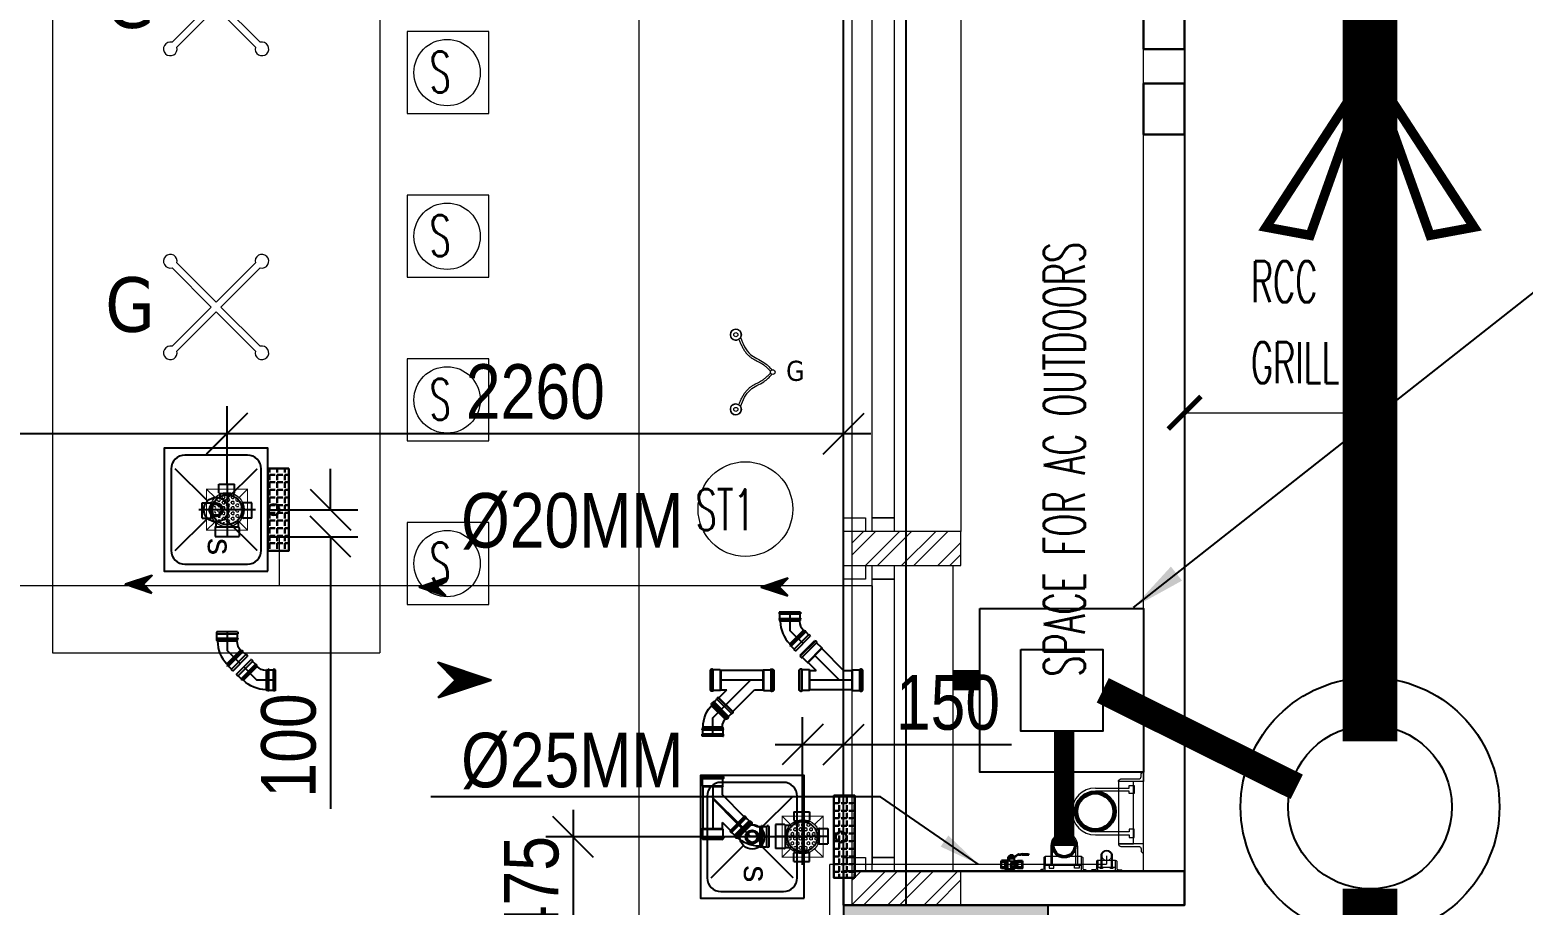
# Model space of a CAD drawing. Header units: inches. Extents: x 5899882 to 5988838, y -468923 to -96891.
# Drawn here: x 5976246 to 5981720, y -133039 to -129831 of the extents above; entities that cross this region are included whole.
import ezdxf

# ---------------------------------------------------------------- set-up
doc = ezdxf.new("R2010")
doc.units = ezdxf.units.IN
doc.header["$MEASUREMENT"] = 0
doc.linetypes.add('1', pattern=[0])
doc.linetypes.add('CONTINOUS', pattern=[0])
doc.layers.get('Defpoints').update_dxf_attribs({"color": 8})
for name, color, linetype in [('0 - SLC- 900mmx 450mm Drainage chamber FOR ETP', 200, 'Continuous'), ('0 slc Rwp sloape', 7, 'Continuous'), ('0 slc Sewage flow', 3, 'Continuous'), ('0- SLC ARCH LAYOUT', 7, 'Continuous'), ('0- SLC DIMENSION', 7, 'Continuous'), ('0-SLC RCC GR. FLOOR', 7, 'Continuous'), ('0-SLC- Waste water down take', 6, 'Continuous'), ('0-SLC-100 MM Soil Ex.hor.line', 190, 'Continuous'), ('0-SLC-100mm Soil Pipe', 190, 'Continuous'), ('0-SLC-40 MM Waste water pipe', 3, 'Continuous'), ('0-SLC-75MM EX. WASTE PIPE', 6, 'Continuous'), ('0-SLC-75MM WASTE PIPE', 6, 'Continuous'), ('0-SLC-DOMESTIC LINE', 5, 'DOMESTIC_LINE'), ('0-SLC-DRAINAGE CHAMBER', 1, 'Continuous'), ('0-SLC-DRAINAGE LINE FOR ETP', 1, 'CONTINOUS'), ('0-SLC-Gully trap chamber', 4, 'Continuous'), ('0-SLC-Multi nahani trap', 6, 'Continuous'), ('0-SLC-Toilet fixture', 5, 'Continuous'), ('A-WALL-PATT', 252, 'Continuous'), ('Beam1', 30, 'Continuous'), ('colaum1', 42, 'Continuous'), ('P-TEXT', 7, 'Continuous'), ('rwp', 5, 'Continuous')]:
    doc.layers.add(name, color=color, linetype=linetype)
for name, color, linetype, lineweight in [('0-SLC-100 mm Multi nahani trap jali', 253, 'Continuous', 13), ('0-SLC-CLAMPS', 7, 'Continuous', 9), ('0-SLC-P-Angle', 6, 'Continuous', 0), ('ARCL-HATCH-B', 8, 'Continuous', 5), ('ARLC-COL', 8, 'Continuous', 30), ('ARLC-DIM0', 8, 'Continuous', 5), ('ARLC-DOOR-W', 8, 'Continuous', 5), ('ARLC-ELE0', 8, 'Continuous', 9), ('ARLC-FUR (NOMN)', 8, 'Continuous', 9), ('ARLC-FURN', 8, 'Continuous', 9), ('ARLC-GAS BURNER', 8, 'Continuous', 5), ('ARLC-GRILL', 8, 'Continuous', 9), ('ARLC-SINK', 8, 'Continuous', 9), ('ARLC-TEXT0', 8, 'Continuous', 20), ('ARLC-WALL', 8, 'Continuous', 15), ('P-Ball valve', 7, 'Continuous', 0), ('SL- Drainage Line', 30, 'Continuous', 30)]:
    doc.layers.add(name, color=color, linetype=linetype, lineweight=lineweight)
doc.styles.add('ARIAL', font='tahoma.ttf')
doc.styles.add('RS', font='simplex8.shx', dxfattribs={"width": 0.6, "height": 150})
doc.styles.get("Standard").update_dxf_attribs({"font": 'arial.ttf'})
doc.styles.add('swis cn bt', font='swissc.ttf')
doc.linetypes.add('DOMESTIC_LINE', pattern='A,0.5,-0.2,["DWS",ARIAL,S=0.1,R=0,X=-0.1,Y=-0.05],-0.25', length=0.95)
doc.dimstyles.new('DIM 100', dxfattribs={"dimscale": 100, "dimtxt": 1.5, "dimasz": 1.2, "dimexe": 1.5, "dimexo": 1.5, "dimgap": 0.4, "dimtad": 0, "dimdec": 0, "dimzin": 9, "dimdsep": 46, "dimtxsty": 'ARIAL', "dimblk": 'ARCHTICK', "dimblk1": 'ARCHTICK', "dimblk2": 'ARCHTICK', "dimcen": 2.5, "dimdle": 0.5, "dimclrd": 1, "dimclre": 251, "dimclrt": 4, "dimadec": 1, "dimazin": 0, "dimtfac": 1, "dimtdec": 0, "dimtmove": 2, "dimatfit": 3, "dimldrblk": 'ARCHTICK', "dimfxl": 1, "dimtzin": 0, "dimlwd": 5, "dimlwe": 5, "dimarcsym": 0})
doc.dimstyles.new('SLC', dxfattribs={"dimtxt": 200, "dimasz": 150, "dimexe": 100, "dimexo": 0, "dimgap": 50, "dimtad": 1, "dimdec": 0, "dimrnd": 5, "dimzin": 1, "dimdsep": 46, "dimtxsty": 'swis cn bt', "dimblk": 'OBLIQUE', "dimcen": 60, "dimdle": 100, "dimclrd": 256, "dimclre": 256, "dimclrt": 256, "dimazin": 0, "dimtfac": 1, "dimtdec": 0, "dimtofl": 0, "dimtmove": 0, "dimatfit": 3, "dimfxl": 0.18, "dimtolj": 1, "dimtzin": 0, "dimarcsym": 0})
doc.dimstyles.get("Standard").update_dxf_attribs({"dimtxt": 200, "dimasz": 200, "dimexe": 0.18, "dimexo": 0.0625, "dimgap": 0.09, "dimtad": 0, "dimdec": 0, "dimrnd": 5, "dimzin": 0, "dimdsep": 46, "dimtxsty": 'Standard', "dimblk": 'OBLIQUE', "dimcen": 0.09, "dimadec": 0, "dimazin": 0, "dimtfac": 1, "dimtdec": 0, "dimtofl": 0, "dimtmove": 0, "dimatfit": 3, "dimfxl": 1, "dimtolj": 1, "dimtzin": 0, "dimarcsym": 0})
pattern_1 = [(45, (-5944591.39, 107027.8), (-66.2912607, 66.2912607), []), (45, (-5944547.2, 107027.8), (-66.2912607, 66.2912607), [])]

# ---------------------------------------------------------------- blocks, each defined once
blk = doc.blocks.new('ARR')
h = blk.add_hatch()
h.set_pattern_fill('ANSI31', color=256)
h.paths.add_polyline_path([(-80, 80), (0, 0), (-80, -80), (162.3, 0)])
at = {"color": 7, "lineweight": 30}
blk.add_lwpolyline([(-80, -80), (0, 0), (-80, 80), (162.3, 0), (-80, -80)], dxfattribs=at)
blk = doc.blocks.new('A$C23A5667F')
at = {"color": 0}
for p, q in [((-192.7, 122), (-122, 192.7)), ((-190.9, 117.9), (-117.9, 190.9)), ((-183.9, 110.8), (-110.8, 183.9)), ((-157.3, 86.6), (-86.6, 157.3)), ((-153.8, 86.6), (-86.6, 153.8)), ((-119, 189.7), (-122, 192.7)), ((-110.8, 187.4), (-114.3, 190.9)), ((-86.9, 157.6), (-112, 182.7)), ((-86.6, 157), (-86.6, 153.8)), ((-86.6, 153.8), (19.7, 47.5)), ((-189.7, 119), (-192.7, 122)), ((-187.4, 110.8), (-190.9, 114.3)), ((-157.6, 86.9), (-182.7, 112)), ((-157, 86.6), (-153.8, 86.6)), ((-153.8, 86.6), (-114.7, 47.5)), ((-193.3, 50), (-197.5, 50)), ((-197.5, -50), (-197.5, 50)), ((-193.3, -51.7), (-193.3, 51.7)), ((-185.8, 54.2), (-190.8, 54.2)), ((-183.3, -51.7), (-183.3, 51.7)), ((-147.8, 50), (-183.3, 50)), ((-147.5, -50), (-147.5, 50)), ((-147.3, 49.8), (-145, 47.5)), ((-145, -47.5), (-145, 47.5)), ((63.4, 49.8), (61.2, 47.5)), ((61.2, -47.5), (61.2, 47.5)), ((63.7, -50), (63.7, 50)), ((64, 50), (99.5, 50)), ((99.5, -51.7), (99.5, 51.7)), ((102, 54.2), (107, 54.2)), ((109.5, -51.7), (109.5, 51.7)), ((109.5, 50), (113.7, 50)), ((113.7, -50), (113.7, 50)), ((-193.3, -50), (-197.5, -50)), ((-185.8, -54.2), (-190.8, -54.2)), ((-147.8, -50), (-183.3, -50)), ((-147.3, -49.8), (-145, -47.5)), ((63.4, -49.8), (61.2, -47.5)), ((64, -50), (99.5, -50)), ((102, -54.2), (107, -54.2)), ((109.5, -50), (113.7, -50))]:
    blk.add_line(p, q, dxfattribs=at)
at = {"color": 8}
for points in [[(-120.2, 120.2), (0, 0)], [(61.2, 0), (-145, 0)]]:
    blk.add_lwpolyline(points, dxfattribs=at)
at = {"color": 0}
for points in [[(-145, 47.5), (-114.7, 47.5)], [(19.7, 47.5), (61.2, 47.5)], [(61.2, -47.5), (-145, -47.5)]]:
    blk.add_lwpolyline(points, dxfattribs=at)
for centre, radius, start, end in [((-116.1, 189.2), 2.5, 45, 135), ((-112.6, 185.6), 2.5, 315, 45), ((-87.5, 157), 0.833, 0, 45), ((-189.2, 116.1), 2.5, 135, 225), ((-185.6, 112.6), 2.5, 225, 315), ((-157, 87.5), 0.833, 225, 270), ((-190.8, 51.7), 2.5, 90, 180), ((-185.8, 51.7), 2.5, 0, 90), ((-147.8, 49.2), 0.833, 45, 90), ((64, 49.2), 0.833, 90, 135), ((102, 51.7), 2.5, 90, 180), ((107, 51.7), 2.5, 0, 90), ((-190.8, -51.7), 2.5, 180, 270), ((-185.8, -51.7), 2.5, 270, 0), ((-147.8, -49.2), 0.833, 270, 315), ((64, -49.2), 0.833, 225, 270), ((102, -51.7), 2.5, 180, 270), ((107, -51.7), 2.5, 270, 0)]:
    blk.add_arc(centre, radius, start, end, dxfattribs=at)
blk = doc.blocks.new('1248')
at = {"color": 0}
for p, q in [((-21.4, 74.3), (-74.3, 21.4)), ((-15.6, 68.6), (-68.6, 15.6)), ((-57.9, 4.9), (-4.9, 57.9)), ((-21.4, 74.3), (-19.5, 75)), ((-19.5, 75), (-15, 70.5)), ((-15.6, 68.6), (-15, 70.5)), ((-4.9, 57.9), (-15.6, 68.6)), ((-4.9, 57.9), (-3, 58.5)), ((-3, 58.5), (-0.9, 56.5)), ((-1.5, 54.5), (-0.9, 56.5)), ((-74.3, 21.4), (-75, 19.5)), ((-75, 19.5), (-70.6, 15)), ((-68.6, 15.6), (-70.6, 15)), ((-57.9, 4.9), (-68.6, 15.6)), ((-57.9, 4.9), (-58.5, 3)), ((-58.5, 3), (-56.5, 0.9)), ((-54.5, 1.5), (-56.5, 0.9)), ((-1.5, 54.5), (-54.5, 1.5)), ((-52.1, -0.9), (-54.5, 1.5)), ((-52.1, -0.9), (1, 52.1)), ((-52.1, -0.9), (1, 52.1)), ((0.8, 49.3), (-49.3, -0.8)), ((1, 52.1), (-1.5, 54.5)), ((0.8, 49.3), (1, 52.1)), ((34.2, -35.4), (34.3, 35.4)), ((34.3, 35.4), (36.2, 37.5)), ((36.2, 37.5), (39.6, 37.5)), ((36.2, 37.5), (36.2, -37.5)), ((36.2, 37.5), (36.2, -37.5)), ((39.6, 37.5), (40.5, 39.3)), ((39.6, -37.5), (39.6, 37.5)), ((43.5, 39.3), (40.5, 39.3)), ((44.4, 37.5), (43.5, 39.3)), ((44.4, 37.5), (59.5, 37.5)), ((44.4, 37.5), (44.4, -37.5)), ((59.5, 37.5), (60.5, 39.3)), ((59.5, -37.5), (59.5, 37.5)), ((66.8, 39.3), (60.5, 39.3)), ((66.8, 39.3), (67.8, 37.5)), ((67.8, -37.5), (67.8, 37.5)), ((-49.3, -0.8), (-52.1, -0.9)), ((34.2, -35.4), (36.2, -37.5)), ((36.2, -37.5), (39.6, -37.5)), ((39.6, -37.5), (40.5, -39.3)), ((43.5, -39.3), (40.5, -39.3)), ((44.4, -37.5), (43.5, -39.3)), ((44.4, -37.5), (59.5, -37.5)), ((59.5, -37.5), (60.5, -39.3)), ((66.8, -39.3), (60.5, -39.3)), ((67.8, -37.5), (66.8, -39.3))]:
    blk.add_line(p, q, dxfattribs=at)
at = {"color": 8}
blk.add_lwpolyline([(-47.9, 47.9), (0, 0), (67.8, 0)], dxfattribs=at)
at = {"color": 0}
for major_axis, start_param, end_param in [((0, 47.3), 2.356166, 3.141564), ((0, 118.1), 2.356191, 3.14159)]:
    blk.add_ellipse((34.3, 82.7), major_axis=major_axis, ratio=1, start_param=start_param, end_param=end_param, dxfattribs=at)
blk = doc.blocks.new('A$C3F525F3E')
at = {"layer": 'colaum1', "ltscale": 0.1}
blk.add_hatch(color=256, dxfattribs=at).paths.add_polyline_path([(34045, -26025), (34045, -26775), (34795, -26775), (34795, -26025)])
at = {"layer": 'Beam1'}
for p, q in [((34045, -26025), (34045, -19875)), ((34275, -26025), (34275, -19875)), ((35295, -19875), (35295, -26025)), ((35295, -26025), (34795, -26025))]:
    blk.add_line(p, q, dxfattribs=at)
at = {"layer": 'colaum1'}
blk.add_lwpolyline([(34795, -26025), (34045, -26025), (34045, -26775), (34795, -26775)], close=True, dxfattribs=at)
blk = doc.blocks.new('Hex Nut - 10 mm side')
at = {"color": 0, "linetype": 'Continuous'}
for p, q in [((-7, -6.8), (-7, 6.8)), ((-0.7, 9.1), (-6.4, 9.1)), ((-0.7, 4.5), (-6.4, 4.5)), ((0, -6.8), (0, 6.8)), ((-0.7, -4.5), (-6.4, -4.5)), ((-0.7, -9.1), (-6.4, -9.1))]:
    blk.add_line(p, q, dxfattribs=at)
for centre, radius, start, end in [((-2.8, 6.8), 4.19, 147.13278, 212.86722), ((8.7, 0), 15.7, 163.22135, 196.77865), ((-4.2, 6.8), 4.19, 327.13278, 32.86722), ((-15.7, 0), 15.7, 343.22135, 16.77865), ((-2.8, -6.8), 4.19, 147.13278, 212.86722), ((-4.2, -6.8), 4.19, 327.13278, 32.86722)]:
    blk.add_arc(centre, radius, start, end, dxfattribs=at)
blk = doc.blocks.new('balval')
at = {"layer": 'P-TEXT', "color": 7}
for p, q in [((-206, 141), (-218, 122)), ((-218, -125), (-218, 122)), ((-207, -90), (-207, 86)), ((-75, 86), (-207, 86)), ((-74, 141), (-206, 141)), ((0, 145), (64, 144)), ((31, 164), (31, 262)), ((31, 164), (47, 164)), ((47, 164), (47, 246)), ((67, 298), (222, 297)), ((83, 281), (226, 281)), ((136, -17), (186, 44)), ((186, 44), (260, -17)), ((261, 143), (286, 120)), ((286, 120), (285, -127)), ((357, 120), (286, 120)), ((294, 302), (376, 365)), ((299, 286), (380, 348)), ((356, -127), (357, 120)), ((368, 139), (357, 120)), ((367, -91), (368, 85)), ((536, 139), (368, 139)), ((535, 84), (368, 85)), ((394, 369), (479, 369)), ((398, 353), (479, 353)), ((533, 381), (479, 369)), ((533, 349), (479, 353)), ((533, 381), (760, 380)), ((533, 349), (762, 348)), ((535, -92), (535, 84)), ((536, 139), (547, 120)), ((547, 120), (546, -128)), ((760, 380), (762, 348)), ((-218, -2), (-229, -2)), ((-207, -145), (-218, -125)), ((-75, -90), (-207, -90)), ((-75, -145), (-207, -145)), ((0, -149), (258, -150)), ((186, -77), (136, -17)), ((260, -17), (186, -77)), ((259, -150), (285, -127)), ((356, -127), (285, -127)), ((367, -146), (356, -127)), ((535, -92), (367, -91)), ((535, -147), (367, -146)), ((535, -147), (546, -128))]:
    blk.add_line(p, q, dxfattribs=at)
for points in [[(-74, 163), (-39, 163), (-40, -162), (-75, -162)], [(-39, 163), (0, 163), (0, -163), (-40, -162)], [(85, 217), (215, 216), (215, 237), (85, 238)], [(266, -83), (129, -83), (130, 50), (266, 49)], [(260, -77), (135, -77), (136, 44), (260, 43)], [(260, -145), (135, -144), (135, -89), (260, -89)]]:
    blk.add_lwpolyline(points, close=True, dxfattribs=at)
for points in [[(259, 144), (260, 216), (64, 217), (64, 144)], [(136, 118), (136, 88), (260, 87), (261, 143), (258, 143)]]:
    blk.add_lwpolyline(points, dxfattribs=at)
for centre, radius, start, end in [((-181, 112), 36.2, 145.9055, 225.8084), ((-125, 42), 93.2, 151.6198, 208.0418), ((67, 262), 35.7, 89.8308, 179.8308), ((83, 246), 35.7, 89.8308, 179.8308), ((162, 312), 195, 239.6656, 299.5446), ((224, 832), 535, 269.7676, 277.5637), ((228, 816), 535, 269.7676, 277.5637), ((259, 142), 1.79, 48.4012, 123.4962), ((450, 40), 93.2, 151.6198, 208.0418), ((393, 111), 36.2, 145.9055, 225.8084), ((394, 334), 35.7, 89.8308, 120.0919), ((398, 317), 35.7, 89.8308, 120.0919), ((510, 110), 36.2, 313.8532, 33.7561), ((453, 40), 93.2, 331.6198, 28.0418), ((-125, -46), 93.2, 151.6198, 208.0418), ((-182, -116), 36.2, 133.8532, 213.7561), ((258, -148), 1.79, 269.8308, 311.2603), ((449, -48), 93.2, 151.6198, 208.0418), ((392, -118), 36.2, 133.8532, 213.7561), ((453, -48), 93.2, 331.6198, 28.0418), ((510, -118), 36.2, 325.9055, 45.8084)]:
    blk.add_arc(centre, radius, start, end, dxfattribs=at)
at = {"layer": 'P-TEXT', "color": 7, "xscale": 6.18499828221724, "yscale": 6.18499828221724, "zscale": 6.18499828221724, "rotation": 269.8307868527402}
for p in [(150, 298), (150, 238)]:
    blk.add_blockref('Hex Nut - 10 mm side', p, dxfattribs=at)
blk = doc.blocks.new('an80')
for points in [[(-46, 0), (-46, 66.3), (-51, 66.3), (-51, 76.3), (-35, 76.3), (-35, 66.3), (-40, 66.3), (-40, 0)], [(46, 0), (46, 66.3), (51, 66.3), (51, 76.3), (35, 76.3), (35, 66.3), (40, 66.3), (40, 0)]]:
    blk.add_lwpolyline(points)
for radius in [46, 40]:
    blk.add_arc((0, 0), radius, 180, 360)
blk = doc.blocks.new('80mm')
at = {"layer": '0-SLC- Waste water down take', "const_width": 5}
blk.add_lwpolyline([(-37.5, 0, 1), (37.5, 0, 1)], format="xyb", close=True, dxfattribs=at)
at = {"layer": '0-SLC- Waste water down take'}
for radius in [40, 35]:
    blk.add_circle((0, 0), radius, dxfattribs=at)
blk = doc.blocks.new('DSF')
at = {"layer": '0-SLC-CLAMPS'}
for points in [[(1498.4503, 220.3213), (1498.4469, 220.3213, -0.414214), (1498.4416, 220.3267), (1498.4416, 220.3267), (1498.4611, 220.3267), (1498.4611, 220.2737, -0.414214), (1498.4557, 220.2791), (1498.4557, 220.3159, 0.414214)], [(1498.6042, 220.3213), (1498.6076, 220.3213, 0.414214), (1498.613, 220.3267), (1498.613, 220.3267), (1498.5935, 220.3267), (1498.5935, 220.2737, 0.414214), (1498.5988, 220.2791), (1498.5988, 220.3159, -0.414214)]]:
    blk.add_lwpolyline(points, format="xyb", close=True, dxfattribs=at)
blk.add_lwpolyline([(1498.5935, 220.3055), (1498.4611, 220.3055), (1498.4611, 220.2737), (1498.5935, 220.2737)], close=True, dxfattribs=at)
at = {"layer": '0-SLC- Waste water down take', "lineweight": 0, "ltscale": 12, "xscale": 0.0010714285714286, "yscale": 0.0010714285714286, "zscale": 0.0010714285714286}
blk.add_blockref('80mm', (1498.5241, 220.2345), dxfattribs=at)
at = {"layer": '0-SLC-CLAMPS', "xscale": 0.0010714285714286, "yscale": 0.0010714285714286, "zscale": 0.0010714285714286}
blk.add_blockref('an80', (1498.5241, 220.2345), dxfattribs=at)
blk = doc.blocks.new('_OBLIQUE')
at = {"color": 0, "linetype": 'ByBlock'}
blk.add_line((-0.5, -0.5), (0.5, 0.5), dxfattribs=at)
blk = doc.blocks.new('176')
at = {"layer": '0-SLC-CLAMPS', "elevation": 0}
for points in [[(-108.6, 76.7), (-108.6, 80.1, 0.414214), (-114, 85.4), (-114, 85.4), (-114, 65.9), (-61.1, 65.9, 0.414214), (-66.4, 71.3), (-103.3, 71.3, -0.414214)], [(-108.6, -75.8), (-108.6, -79.2, -0.414214), (-114, -84.6), (-114, -84.6), (-114, -65.1), (-61.1, -65.1, -0.414214), (-66.4, -70.4), (-103.3, -70.4, 0.414214)]]:
    blk.add_lwpolyline(points, format="xyb", close=True, dxfattribs=at)
blk.add_lwpolyline([(-92.9, 65.9), (-92.9, -65.1), (-61.1, -65.1), (-61.1, 65.9)], close=True, dxfattribs=at)
at = {"layer": 'rwp', "color": 5, "const_width": 5.36, "elevation": 0}
blk.add_lwpolyline([(-12.5, -42.2, 1), (-12.5, 38.2, 1)], format="xyb", close=True, dxfattribs=at)
at = {"layer": 'rwp', "color": 5}
for radius in [42.9, 37.5]:
    blk.add_circle((-12.5, -2, 0), radius, dxfattribs=at)
at = {"layer": '0-SLC-CLAMPS', "color": 6, "xscale": 1.0714285714286, "yscale": 1.0714285714286, "zscale": 1.0714285714286, "rotation": 90}
blk.add_blockref('an80', (-12.5, -2, 0), dxfattribs=at)
blk = doc.blocks.new('FGVRRGBV')
at = {"layer": 'ARLC-GAS BURNER'}
for points in [[(5956168.2, -143896.6), (5956312, -143752.8), (5956168.2, -143609)], [(5956329.7, -143735.1), (5956185.9, -143591.3)], [(5956329.7, -143735.1), (5956473.4, -143591.3)], [(5956491.1, -143896.6), (5956347.3, -143752.8), (5956491.1, -143609)], [(5956329.7, -143770.5), (5956185.9, -143914.3)], [(5956329.7, -143770.5), (5956473.4, -143914.3)]]:
    blk.add_lwpolyline(points, dxfattribs=at)
for centre, start, end in [((5956161.7, -143584.9), 345, 285), ((5956497.6, -143584.9), 255, 195), ((5956161.7, -143920.7), 75, 15), ((5956497.6, -143920.7), 165, 105)]:
    blk.add_arc(centre, 25, start, end, dxfattribs=at)
at = {"layer": 'ARLC-GAS BURNER', "insert": (5956014.2, -143745.3), "char_height": 200, "attachment_point": 5, "style": 'ARIAL'}
blk.add_mtext('\\A1;G', dxfattribs=at)
blk = doc.blocks.new('_ArchTick')
at = {"color": 0, "linetype": 'ByBlock', "const_width": 0.15}
blk.add_lwpolyline([(-0.5, -0.5), (0.5, 0.5)], dxfattribs=at)
blk = doc.blocks.new('sink450')
at = {"layer": 'ARLC-SINK'}
for p, q in [((5952386.3, -145910.2), (5952504.4, -146028.4)), ((5952686.3, -145910.2), (5952568.1, -146028.4)), ((5952504.4, -146092), (5952386.3, -146210.2)), ((5952568.1, -146092), (5952686.3, -146210.2))]:
    blk.add_line(p, q, dxfattribs=at)
blk.add_lwpolyline([(5952311.3, -146250.2), (5952761.3, -146250.2), (5952761.3, -145870.2), (5952311.3, -145870.2)], close=True, dxfattribs=at)
blk.add_lwpolyline([(5952386.3, -146225.2), (5952686.3, -146225.2, 0.414214), (5952736.3, -146175.2), (5952736.3, -145945.2, 0.414214), (5952686.3, -145895.2), (5952386.3, -145895.2, 0.414214), (5952336.3, -145945.2), (5952336.3, -146175.2, 0.414214)], format="xyb", close=True, dxfattribs=at)
for radius in [45, 25]:
    blk.add_circle((5952536.3, -146060.2), radius, dxfattribs=at)
at = {"layer": 'ARLC-FURN', "insert": (5952068.9, -146037.5), "char_height": 0.2, "width": 58.389, "attachment_point": 1}
blk.add_mtext('s', dxfattribs=at)
at = {"layer": 'ARLC-SINK'}
blk.add_text('s', height=90, dxfattribs=at).set_placement((5952640.1, -146090.8))
blk = doc.blocks.new('gas 2')
at = {"layer": 'ARLC-GAS BURNER'}
for centre, radius in [((5978219.2, -143641.4), 20.1), ((5978219.2, -143641.4), 7.52), ((5978354.3, -143778.3), 8.48), ((5978354.3, -143778.3), 8.48), ((5978219.2, -143915.3), 20.1), ((5978219.2, -143915.3), 7.52)]:
    blk.add_circle(centre, radius, dxfattribs=at)
for centre, start, end in [((5978219.2, -143641.4), 327.0836, 303.1116), ((5978219.2, -143915.3), 56.8884, 32.9164)]:
    blk.add_arc(centre, 20.1, start, end, dxfattribs=at)
for points, knots in [([(5978230.2, -143658.3), (5978229.5, -143656.6), (5978232.6, -143664.4), (5978237.6, -143676.2), (5978242.4, -143686), (5978246.7, -143693.7), (5978250.2, -143699.3), (5978254, -143704.7), (5978258.1, -143710), (5978262.6, -143714.9), (5978268.4, -143720.3), (5978275.8, -143725.9), (5978284.5, -143731.2), (5978293.3, -143735.9), (5978301.9, -143740.4), (5978310.1, -143744.8), (5978316.9, -143748.8), (5978322.3, -143752.7), (5978326.9, -143756.4), (5978331.4, -143760.4), (5978336, -143764.8), (5978340.7, -143769.6), (5978344, -143773), (5978345.8, -143774.8)], [0, 0, 0, 0, 0.738277, 1.476555, 2.214832, 2.583971, 2.95311, 3.322249, 3.691387, 4.060526, 4.429665, 5.003329, 5.576994, 6.150658, 6.724322, 7.297987, 7.871651, 8.267743, 8.663834, 9.059926, 9.456017, 9.852109, 10.248201, 10.248201, 10.248201, 10.248201]), ([(5978236, -143652.1), (5978245.5, -143675.4), (5978262.6, -143717.3), (5978319.3, -143736.8), (5978342, -143759.9), (5978351.3, -143769.4)], [0, 0, 0, 0, 88.97169, 160.2268, 209.42552, 209.42552, 209.42552, 209.42552]), ([(5978230.2, -143898.4), (5978229.5, -143900.1), (5978232.6, -143892.3), (5978237.6, -143880.5), (5978242.4, -143870.7), (5978246.7, -143863), (5978250.2, -143857.4), (5978254, -143851.9), (5978258.1, -143846.7), (5978262.6, -143841.8), (5978268.4, -143836.3), (5978275.8, -143830.8), (5978284.5, -143825.5), (5978293.3, -143820.8), (5978301.9, -143816.3), (5978310.1, -143811.9), (5978316.9, -143807.9), (5978322.3, -143804), (5978326.9, -143800.3), (5978331.4, -143796.2), (5978336, -143791.9), (5978340.7, -143787.1), (5978344, -143783.7), (5978345.8, -143781.9)], [0, 0, 0, 0, 0.738277, 1.476555, 2.214832, 2.583971, 2.95311, 3.322249, 3.691387, 4.060526, 4.429665, 5.003329, 5.576994, 6.150658, 6.724322, 7.297987, 7.871651, 8.267743, 8.663834, 9.059926, 9.456017, 9.852109, 10.248201, 10.248201, 10.248201, 10.248201]), ([(5978236, -143904.6), (5978245.5, -143881.3), (5978262.6, -143839.4), (5978319.3, -143819.9), (5978342, -143796.7), (5978351.3, -143787.3)], [0, 0, 0, 0, 88.97169, 160.2268, 209.42552, 209.42552, 209.42552, 209.42552])]:
    blk.add_open_spline(points, degree=3, knots=knots, dxfattribs=at)
at = {"layer": 'ARLC-GAS BURNER', "insert": (5978437, -143774.5), "char_height": 73.57, "attachment_point": 5, "style": 'ARIAL'}
blk.add_mtext('\\A1;G', dxfattribs=at)
blk = doc.blocks.new('sink22')
at = {"color": 0}
for p, q in [((-150, 150), (-31.8, 31.8)), ((-150, 150), (-31.8, 31.8)), ((31.8, 31.8), (150, 150)), ((31.8, 31.8), (150, 150)), ((-150, -150), (-31.8, -31.8)), ((-150, -150), (-31.8, -31.8)), ((31.8, -31.8), (150, -150)), ((31.8, -31.8), (150, -150))]:
    blk.add_line(p, q, dxfattribs=at)
blk.add_lwpolyline([(-225, -190), (225, -190), (225, 190), (-225, 190)], close=True, dxfattribs=at)
blk.add_lwpolyline([(-150, -165), (150, -165, 0.414214), (200, -115), (200, 115, 0.414214), (150, 165), (-150, 165, 0.414214), (-200, 115), (-200, -115, 0.414214)], format="xyb", close=True, dxfattribs=at)
for radius in [45, 45, 25, 25]:
    blk.add_circle((0, 0), radius, dxfattribs=at)
blk = doc.blocks.new('FD COVER')
at = {"layer": '0-SLC-100 mm Multi nahani trap jali'}
h = blk.add_hatch(color=1, dxfattribs=at)
h.paths.add_polyline_path([(52.4, 0, 1), (-52.4, 0, 1)])
h.paths.add_polyline_path([(-49.7, 0, -1), (49.7, 0, -1)], flags=16)
h = blk.add_hatch(dxfattribs=at)
h.set_pattern_fill('HEX', color=1, scale=45.193777, style=0)
h.set_pattern_definition([(0, (-4759.384, 4380.386), (0, 9.78474), [5.649222, -11.298444]), (120, (-4759.384, 4380.386), (-8.473833, -4.89237), [5.649222, -11.298444]), (60, (-4753.735, 4380.386), (-8.473833, 4.89237), [5.649222, -11.298444])])
h.paths.add_polyline_path([(-49.7, 0, 1), (49.7, 0, 1)])
at = {"layer": '0-SLC-100 mm Multi nahani trap jali', "color": 1, "ltscale": 3}
for p, q in [((-75, 75), (-44.2, 44.2)), ((75, 75), (44.2, 44.2)), ((-44.2, -44.2), (-75, -75)), ((44.2, -44.2), (75, -75))]:
    blk.add_line(p, q, dxfattribs=at)
at = {"layer": '0-SLC-100 mm Multi nahani trap jali', "color": 1, "ltscale": 3, "const_width": 3.75}
blk.add_lwpolyline([(-75, -75), (75, -75), (75, 75), (-75, 75)], close=True, dxfattribs=at)
at = {"layer": '0-SLC-100 mm Multi nahani trap jali', "color": 1, "ltscale": 3}
blk.add_circle((0, 0), 62.5, dxfattribs=at)
blk = doc.blocks.new('A$C52224D05')
at = {"layer": '0-SLC-Multi nahani trap', "linetype": 'Continuous'}
h = blk.add_hatch(color=256, dxfattribs=at)
h.paths.add_polyline_path([(58.1, 0, 1), (-57.9, 0, 1)])
h.paths.add_polyline_path([(-54.9, 0, -1), (55.1, 0, -1)], flags=16)
for p, q in [((-25.9, 91.4), (-25.9, 77.8)), ((31.1, 91.4), (-25.9, 91.4)), ((-25.9, 77.8), (-25.9, 60.2)), ((28.7, 57.9), (-23.6, 57.9)), ((-22.4, 57.9), (-22.4, 50.2)), ((0, 103.7), (0, -103.7)), ((27.6, 57.9), (27.6, 47.6)), ((31.1, 91.4), (31.1, 77.8)), ((31.1, 77.8), (31.1, 60.2)), ((-96.3, 0), (95.2, 0)), ((-78.2, 26.7), (-93.7, 26.7)), ((-93.7, -30.2), (-93.7, 26.7)), ((-62.6, 26.7), (-78.2, 26.7)), ((-60.3, -27.9), (-60.3, 24.4)), ((-60.3, 23.3), (-50.5, 23.3)), ((41.1, 41), (63, 41)), ((63, -41.5), (63, 41.5)), ((65.5, 44), (74, 44)), ((74, 44), (97.8, 44)), ((97.8, -44), (97.8, 44)), ((-78.2, -30.2), (-93.7, -30.2)), ((-62.6, -30.2), (-77.7, -30.2)), ((-60.3, -26.7), (-50.5, -26.7)), ((-22.4, -57.9), (-22.4, -50.2)), ((27.6, -57.9), (27.6, -47.6)), ((41.1, -41), (63, -41)), ((65.5, -44), (74, -44)), ((74, -44), (97.8, -44)), ((-25.9, -77.8), (-25.9, -60.2)), ((-25.9, -91.4), (-25.9, -77.8)), ((31.1, -91.4), (-25.9, -91.4)), ((28.7, -57.9), (-23.6, -57.9)), ((31.1, -77.8), (31.1, -60.2)), ((31.1, -91.4), (31.1, -77.8))]:
    blk.add_line(p, q, dxfattribs=at)
blk.add_circle((0.1, 0), 55, dxfattribs=at)
for centre, radius, start, end in [((-23.6, 60.2), 2.33, 180, 270), ((28.7, 60.2), 2.33, 270, 0), ((-62.6, 24.4), 2.33, 0, 90), ((65.5, 41.5), 2.5, 90, 180), ((-62.6, -27.9), 2.33, 270, 0), ((65.5, -41.5), 2.5, 180, 270), ((-23.6, -60.2), 2.33, 90, 180), ((28.7, -60.2), 2.33, 0, 90)]:
    blk.add_arc(centre, radius, start, end, dxfattribs=at)
blk = doc.blocks.new('*D450')
at = {"layer": '0- SLC DIMENSION', "lineweight": -2, "transparency": 16777216}
for p, q in [((5974668.9, -131493.9), (5974668.9, -131210.5)), ((5976968.9, -131493.9), (5976968.9, -131210.5)), ((5974568.9, -131310.5), (5977068.9, -131310.5))]:
    blk.add_line(p, q, dxfattribs=at)
at = {"layer": 'Defpoints', "color": 0, "transparency": 16777216}
for p in [(5976968.9, -131310.5), (5974668.9, -131493.9), (5976968.9, -131493.9)]:
    blk.add_point(p, dxfattribs=at)
at = {"layer": '0- SLC DIMENSION', "lineweight": -2, "transparency": 16777216, "xscale": 150, "yscale": 150, "zscale": 150, "rotation": 180}
blk.add_blockref('_OBLIQUE', (5974668.9, -131310.5), dxfattribs=at)
at = {"layer": '0- SLC DIMENSION', "lineweight": -2, "transparency": 16777216, "xscale": 150, "yscale": 150, "zscale": 150}
blk.add_blockref('_OBLIQUE', (5976968.9, -131310.5), dxfattribs=at)
at = {"layer": '0- SLC DIMENSION', "transparency": 16777216, "insert": (5975818.9, -131157.7), "char_height": 200, "attachment_point": 5, "style": 'swis cn bt'}
blk.add_mtext('\\A1;2300', dxfattribs=at)
blk = doc.blocks.new('*D451')
at = {"layer": '0- SLC DIMENSION', "lineweight": -2, "transparency": 16777216}
for p, q in [((5976968.9, -131493.9), (5976968.9, -131210.7)), ((5979228.9, -131493.9), (5979228.9, -131210.7)), ((5976868.9, -131310.7), (5979328.9, -131310.7))]:
    blk.add_line(p, q, dxfattribs=at)
at = {"layer": 'Defpoints', "color": 0, "transparency": 16777216}
for p in [(5979228.9, -131310.7), (5976968.9, -131493.9), (5979228.9, -131493.9)]:
    blk.add_point(p, dxfattribs=at)
at = {"layer": '0- SLC DIMENSION', "lineweight": -2, "transparency": 16777216, "xscale": 150, "yscale": 150, "zscale": 150, "rotation": 180}
blk.add_blockref('_OBLIQUE', (5976968.9, -131310.7), dxfattribs=at)
at = {"layer": '0- SLC DIMENSION', "lineweight": -2, "transparency": 16777216, "xscale": 150, "yscale": 150, "zscale": 150}
blk.add_blockref('_OBLIQUE', (5979228.9, -131310.7), dxfattribs=at)
at = {"layer": '0- SLC DIMENSION', "transparency": 16777216, "insert": (5978098.9, -131157.9), "char_height": 200, "attachment_point": 5, "style": 'swis cn bt'}
blk.add_mtext('\\A1;2260', dxfattribs=at)
blk = doc.blocks.new('*D487')
at = {"layer": '0- SLC DIMENSION', "lineweight": -2, "transparency": 16777216}
for p, q in [((5978237.5, -132689.5), (5978237.5, -133364.5)), ((5979067.7, -132789.5), (5978137.5, -132789.5)), ((5979067.7, -133264.5), (5978137.5, -133264.5))]:
    blk.add_line(p, q, dxfattribs=at)
at = {"layer": 'Defpoints', "color": 0, "transparency": 16777216}
for p in [(5979067.7, -132789.5), (5978237.5, -133264.5), (5979067.7, -133264.5)]:
    blk.add_point(p, dxfattribs=at)
at = {"layer": '0- SLC DIMENSION', "lineweight": -2, "transparency": 16777216, "xscale": 150, "yscale": 150, "zscale": 150}
for p, rotation in [((5978237.5, -132789.5), 90), ((5978237.5, -133264.5), 270)]:
    blk.add_blockref('_OBLIQUE', p, dxfattribs=dict(at, rotation=rotation))
at = {"layer": '0- SLC DIMENSION', "transparency": 16777216, "insert": (5978085, -132977), "char_height": 200, "attachment_point": 5, "rotation": 90, "style": 'swis cn bt'}
blk.add_mtext('\\A1;475', dxfattribs=at)
blk = doc.blocks.new('*D488')
at = {"layer": '0- SLC DIMENSION', "lineweight": -2, "transparency": 16777216}
for p, q in [((5979078.6, -132788.6), (5979078.6, -132350.5)), ((5979228.9, -132788.6), (5979228.9, -132350.5)), ((5978978.6, -132450.5), (5979228.9, -132450.5)), ((5979228.9, -132450.5), (5979844.1, -132450.5))]:
    blk.add_line(p, q, dxfattribs=at)
at = {"layer": 'Defpoints', "color": 0, "transparency": 16777216}
for p in [(5979228.9, -132450.5), (5979078.6, -132788.6), (5979228.9, -132788.6)]:
    blk.add_point(p, dxfattribs=at)
at = {"layer": '0- SLC DIMENSION', "lineweight": -2, "transparency": 16777216, "xscale": 150, "yscale": 150, "zscale": 150, "rotation": 180}
blk.add_blockref('_OBLIQUE', (5979078.6, -132450.5), dxfattribs=at)
at = {"layer": '0- SLC DIMENSION', "lineweight": -2, "transparency": 16777216, "xscale": 150, "yscale": 150, "zscale": 150}
blk.add_blockref('_OBLIQUE', (5979228.9, -132450.5), dxfattribs=at)
at = {"layer": '0- SLC DIMENSION', "transparency": 16777216, "insert": (5979611.5, -132297.8), "char_height": 200, "attachment_point": 5, "style": 'swis cn bt'}
blk.add_mtext('\\A1;150', dxfattribs=at)
blk = doc.blocks.new('A$C53221778')
at = {"layer": '0-SLC-Gully trap chamber'}
for points in [[(-0.3, 0.3), (0.3, 0.3), (0.3, -0.3), (-0.3, -0.3)], [(-0.15, 0.15), (0.15, 0.15), (0.15, -0.15), (-0.15, -0.15)]]:
    blk.add_lwpolyline(points, close=True, dxfattribs=at)
blk = doc.blocks.new('2549')
at = {"layer": 'SL- Drainage Line', "color": 3, "lineweight": 0, "const_width": 0.0343}
for points in [[(0, 0), (-0.5863, 0.3813), (-0.6162, 0.2198), (0, 0)], [(0, 0), (-0.5863, -0.3813), (-0.6162, -0.2198), (0, 0)]]:
    blk.add_lwpolyline(points, dxfattribs=at)
blk = doc.blocks.new('DDDDDDDDDDDD')
at = {"layer": '0-SLC-DRAINAGE CHAMBER', "color": 20}
for radius in [474.5, 300]:
    blk.add_circle((0, 0), radius, dxfattribs=at)
blk = doc.blocks.new('*D587')
at = {"layer": '0- SLC DIMENSION', "lineweight": -2, "transparency": 16777216}
for p, q in [((5977348, -131589.7), (5977348, -131439.7)), ((5977120.7, -131589.7), (5977448, -131589.7)), ((5977118.9, -131689), (5977448, -131689)), ((5977348, -131689), (5977348, -132686.8))]:
    blk.add_line(p, q, dxfattribs=at)
at = {"layer": 'Defpoints', "color": 0, "transparency": 16777216}
for p in [(5977120.7, -131589.7), (5977118.9, -131689), (5977348, -131689)]:
    blk.add_point(p, dxfattribs=at)
at = {"layer": '0- SLC DIMENSION', "lineweight": -2, "transparency": 16777216, "xscale": 150, "yscale": 150, "zscale": 150}
for p, rotation in [((5977348, -131589.7), 270), ((5977348, -131689), 90)]:
    blk.add_blockref('_OBLIQUE', p, dxfattribs=dict(at, rotation=rotation))
at = {"layer": '0- SLC DIMENSION', "transparency": 16777216, "insert": (5977195.3, -132454.2), "char_height": 200, "attachment_point": 5, "rotation": 90, "style": 'swis cn bt'}
blk.add_mtext('\\A1;100', dxfattribs=at)
blk = doc.blocks.new('gr.floor')
at = {"layer": 'ARCL-HATCH-B'}
h = blk.add_hatch(dxfattribs=at)
h.set_pattern_fill('ANSI32', color=256, scale=250)
h.set_pattern_definition(pattern_1)
h.paths.add_polyline_path([(34475, -24655), (34075, -24655), (34075, -24780), (34475, -24780)])
h = blk.add_hatch(dxfattribs=at)
h.set_pattern_fill('ANSI32', color=256, scale=250)
h.set_pattern_definition(pattern_1)
h.paths.add_polyline_path([(34475, -25900), (34075, -25900), (34075, -26025), (34475, -26025)])
at = {"layer": 'ARLC-COL'}
for points in [[(35145, -22700), (35295, -22700), (35295, -22887.5), (35145, -22887.5)], [(35145, -23012.5), (35295, -23012.5), (35295, -23200), (35145, -23200)], [(34045, -25900), (35295, -25900), (35295, -26025), (34045, -26025)]]:
    blk.add_lwpolyline(points, close=True, dxfattribs=at)
at = {"layer": 'ARLC-DIM0'}
for points in [[(34125, -24605), (34125, -24655), (34045, -24655), (34045, -24605)], [(34125, -24780), (34125, -24830), (34045, -24830), (34045, -24780)], [(34125, -25850), (34125, -25900), (34045, -25900), (34045, -25850)]]:
    blk.add_lwpolyline(points, close=True, dxfattribs=at)
at = {"layer": 'ARLC-DOOR-W'}
for points in [[(34150, -21295), (34230, -21295), (34230, -24605), (34150, -24605)], [(34230, -24605), (34230, -24655), (34150, -24655), (34150, -24605)], [(34230, -24780), (34230, -24830), (34150, -24830), (34150, -24780)], [(34150, -24830), (34230, -24830), (34230, -25850), (34150, -25850)], [(34230, -25850), (34230, -25900), (34150, -25900), (34150, -25850)]]:
    blk.add_lwpolyline(points, close=True, dxfattribs=at)
at = {"layer": 'ARLC-ELE0'}
for p, q in [((34075, -21245), (34075, -24655)), ((34475, -21245), (34475, -24655)), ((35145, -23012.5), (35145, -22887.5)), ((35295, -22887.5), (35295, -23012.5)), ((34075, -24780), (34075, -25900)), ((34445, -24780), (34445, -25900))]:
    blk.add_line(p, q, dxfattribs=at)
at = {"layer": 'ARLC-FUR (NOMN)'}
for centre, radius in [((32591.5, -22972.9), 121.8), ((32591.5, -23572.9), 121.8), ((32591.5, -24172.9), 121.8), ((33685.1, -24573.1), 173.6), ((32591.5, -24772.9), 121.8)]:
    blk.add_circle(centre, radius, dxfattribs=at)
at = {"layer": 'ARLC-FURN'}
for p, q in [((33295, -20250), (33295, -26300)), ((31145, -21450), (31145, -25100)), ((32345, -21450), (32345, -25100)), ((31145, -25100), (32345, -25100))]:
    blk.add_line(p, q, dxfattribs=at)
for points in [[(32445, -23122.5), (32745, -23122.5), (32745, -22822.5), (32445, -22822.5)], [(32445, -23722.5), (32745, -23722.5), (32745, -23422.5), (32445, -23422.5)], [(32445, -24322.5), (32745, -24322.5), (32745, -24022.5), (32445, -24022.5)], [(32445, -24922.5), (32745, -24922.5), (32745, -24622.5), (32445, -24622.5)]]:
    blk.add_lwpolyline(points, close=True, dxfattribs=at)
at = {"layer": 'ARLC-GRILL'}
for points in [[(35145, -25900), (35145, -23200)], [(35295, -25900), (35295, -23200)]]:
    blk.add_lwpolyline(points, dxfattribs=at)
at = {"layer": 'ARLC-WALL', "ltscale": 0.005}
for p, q in [((34275, -21245), (34275, -24655)), ((34275, -24780), (34275, -25900))]:
    blk.add_line(p, q, dxfattribs=at)
at = {"layer": 'ARLC-WALL'}
for points in [[(34475, -24655), (34075, -24655), (34075, -24780), (34475, -24780)], [(34475, -25900), (34075, -25900), (34075, -26025), (34475, -26025)]]:
    blk.add_lwpolyline(points, close=True, dxfattribs=at)
at = {"layer": 'ARLC-FURN'}
blk.add_blockref('gas 2', (-5944569.1, 119707.7), dxfattribs=at)
at = {"layer": 'ARLC-FURN', "rotation": 270}
for p in [(177805.2, 5927961), (179770.2, 5926761.3)]:
    blk.add_blockref('sink450', p, dxfattribs=at)
at = {"layer": 'ARLC-GAS BURNER'}
for p in [(-5924584.7, 121034.7), (-5924584.7, 119920.5)]:
    blk.add_blockref('FGVRRGBV', p, dxfattribs=at)
at = {"layer": 'ARLC-FUR (NOMN)', "style": 'RS', "width": 0.6}
for s, p in [('S ', (32527.3, -23045.7)), ('S ', (32527.3, -23645.7)), ('S ', (32527.3, -24245.7)), ('ST1', (33502.5, -24650.1)), ('S ', (32527.3, -24845.7))]:
    blk.add_text(s, height=150, dxfattribs=at).set_placement(p)
at = {"layer": 'ARLC-TEXT0', "style": 'RS', "width": 0.6}
blk.add_text('SPACE FOR AC OUTDOORS', height=150, rotation=90, dxfattribs=at).set_placement((34929.5, -25187.2))
for s, p in [('RCC', (35538.5, -23814.7)), ('GRILL', (35538.5, -24111.3))]:
    blk.add_text(s, height=150, dxfattribs=at).set_placement(p)
at = {"layer": 'ARLC-TEXT0', "ltscale": 0.1}
blk.add_leader([(35295, -24219.6), (36037.9, -24219.6)], dimstyle='DIM 100', dxfattribs=at)

msp = doc.modelspace()

# ---------------------------------------------------------------- block references
at = {"layer": '0- SLC ARCH LAYOUT'}
msp.add_blockref('gr.floor', (5945183.9, -107014.5), dxfattribs=at)

# ---------------------------------------------------------------- next in the draw order: hatches: boundary and pattern name
at = {"layer": 'A-WALL-PATT', "lineweight": 30}
h = msp.add_hatch(dxfattribs=at)
h.set_pattern_fill('ANGLE', color=8, scale=4, angle=-90)
h.set_pattern_definition([(270, (5986288.984, -99581.95), (27.94, -3e-14), [20.32, -7.62]), (360, (5986288.984, -99581.95), (3e-14, 27.94), [20.32, -7.62])])
h.paths.add_polyline_path([(5977195.5, -131438.9), (5977195.5, -131740.5), (5977118.8, -131740.5), (5977118.9, -131438.8)])
h = msp.add_hatch(dxfattribs=at)
h.set_pattern_fill('ANGLE', color=8, scale=4, angle=-270)
h.set_pattern_definition([(90, (5969573.182, -164796.377), (-27.94, 2e-14), [20.32, -7.62]), (180, (5969573.182, -164796.377), (-2e-14, -27.94), [20.32, -7.62])])
h.paths.add_polyline_path([(5979270, -132939.4), (5979269.9, -132637.8), (5979193.3, -132637.8), (5979193.3, -132939.5)])

# ---------------------------------------------------------------- next in the draw order: linework, layer by layer
at = {"layer": '0-SLC-100 MM Soil Ex.hor.line', "const_width": 100}
msp.add_lwpolyline([(5980178.9, -132252.1), (5980890.2, -132605.9)], dxfattribs=at)
at = {"layer": '0-SLC-40 MM Waste water pipe', "lineweight": 30}
for centre in [(5976928.9, -131589.7), (5977140.7, -131589.7), (5978893.9, -132789.5), (5979219.9, -132789.5)]:
    msp.add_circle(centre, 20, dxfattribs=at)
at = {"layer": '0-SLC-75MM EX. WASTE PIPE', "const_width": 75}
for points in [[(5979628.9, -132214.5), (5979728.9, -132214.5)], [(5980037.6, -132822.3), (5980037.6, -132402.1)]]:
    msp.add_lwpolyline(points, dxfattribs=at)
at = {"layer": '0-SLC-DOMESTIC LINE', "color": 5, "linetype": '1', "const_width": 5}
for points in [[(5972560.5, -131689), (5972560.5, -131868.2), (5979333.9, -131868.2)], [(5977160.5, -131689), (5977118.9, -131689)], [(5977160.5, -131689), (5977160.5, -131868.2)], [(5979333.9, -132889.5), (5979333.9, -131868.2)], [(5980193.1, -132889.5), (5980193.1, -132889.5), (5979177.6, -132889.5)], [(5979177.6, -132889.5), (5979177.6, -133519.5)], [(5979191, -132889.5), (5979323, -132889.5)], [(5980193.6, -132858.2), (5980193.1, -132889.5)]]:
    msp.add_lwpolyline(points, dxfattribs=at)
at = {"layer": '0-SLC-DOMESTIC LINE', "color": 5, "linetype": '1', "const_width": 3.2}
msp.add_lwpolyline([(5980193.6, -132875.3, -1), (5980193.6, -132841.1, -1), (5980193.6, -132875.3)], format="xyb", dxfattribs=at)
at = {"layer": '0-SLC-DRAINAGE LINE FOR ETP', "color": 1, "linetype": 'ByBlock', "lineweight": 30, "ltscale": 0.3, "const_width": 200}
for points in [[(5981158.9, -127846.1), (5981158.8, -132439.5)], [(5981158.9, -141039.5), (5981158.9, -132979.5)]]:
    msp.add_lwpolyline(points, dxfattribs=at)
at = {"layer": '0-SLC-P-Angle', "color": 0}
for points in [[(5980175.8, -132854.4), (5980175.8, -132900.3), (5980178.4, -132900.3), (5980178.4, -132905.7), (5980169.9, -132905.7), (5980169.9, -132900.3), (5980172.6, -132900.3), (5980172.6, -132854.4, -0.80169), (5980213.7, -132854.4), (5980213.7, -132900.3), (5980216.4, -132900.3), (5980216.4, -132905.7), (5980207.8, -132905.7), (5980207.8, -132900.3), (5980210.5, -132900.3), (5980210.5, -132854.4, 0.766137)], [(5980151.1, -132909.6), (5980141.4, -132909.6, 0.414214), (5980136.5, -132914.5), (5980136.5, -132914.5), (5980160.9, -132914.5), (5980160.9, -132875.3, 0.414214), (5980156, -132880.2), (5980156, -132904.7, -0.414214)], [(5980235.5, -132909.6), (5980245.2, -132909.6, -0.414214), (5980250.1, -132914.5), (5980250.1, -132914.5), (5980225.7, -132914.5), (5980225.7, -132875.3, -0.414214), (5980230.6, -132880.2), (5980230.6, -132904.7, 0.414214)]]:
    msp.add_lwpolyline(points, format="xyb", close=True, dxfattribs=at)
msp.add_lwpolyline([(5980160.7, -132875.3), (5980160.7, -132900), (5980225.7, -132900), (5980225.7, -132875.3)], close=True, dxfattribs=at)
at = {"layer": 'A-WALL-PATT', "color": 8, "lineweight": 30}
for points in [[(5977195.5, -131438.9), (5977195.5, -131740.5), (5977118.8, -131740.5), (5977118.9, -131438.8)], [(5979270, -132939.4), (5979269.9, -132637.8), (5979193.3, -132637.8), (5979193.3, -132939.5)]]:
    msp.add_lwpolyline(points, close=True, dxfattribs=at)

# ---------------------------------------------------------------- next in the draw order: block references
at = {"layer": '0 - SLC- 900mmx 450mm Drainage chamber FOR ETP'}
msp.add_blockref('DDDDDDDDDDDD', (5981158.8, -132679.5), dxfattribs=at)
at = {"layer": '0 slc Sewage flow', "xscale": -1000, "yscale": 1000, "zscale": 1000, "rotation": 270.000000000137}
msp.add_blockref('2549', (5981158.9, -129967.8), dxfattribs=at)
at = {"layer": '0-SLC RCC GR. FLOOR', "color": 1}
msp.add_blockref('A$C3F525F3E', (5945183.9, -107014.5), dxfattribs=at)
at = {"layer": '0-SLC-100 mm Multi nahani trap jali', "lineweight": -3}
msp.add_blockref('FD COVER', (5976968.9, -131589.7), dxfattribs=at)
at = {"layer": '0-SLC-100 mm Multi nahani trap jali', "lineweight": -3, "rotation": 90}
msp.add_blockref('FD COVER', (5979078.6, -132788.6), dxfattribs=at)
at = {"layer": '0-SLC-100mm Soil Pipe', "color": 30, "xscale": 1000, "yscale": 1000, "zscale": 1000, "rotation": 180}
msp.add_blockref('DSF', (7478561.7, 87412.2), dxfattribs=at)
at = {"layer": '0-SLC-75MM WASTE PIPE'}
for name, p, xscale, yscale, zscale, rotation in [('1248', (5979032.3, -132032.6), 1.000059464691146, 1.000059464691146, 1.000059464691146, 315.0039884675327), ('1248', (5976969.3, -132105.6), 1.000059464691146, 1.000059464691146, 1.000059464691146, 315.0039884675327), ('A$C23A5667F', (5979214.1, -132214.5), 0.75, 0.75, 0.75, 0.0009820706568333198), ('1248', (5977078, -132214.3), -1.000059464691146, 1.000059464691146, 1.000059464691146, 314.9989633410478), ('A$C23A5667F', (5978887.4, -132214.5), -0.75, 0.75, 0.75, 180.0009820706525), ('1248', (5978749.3, -132352.6), -1.000059464691145, 1.000059464691146, 1.000059464691146, 224.9979756737767), ('A$C23A5667F', (5978749.1, -132650.1), -0.75, 0.75, 0.75, 269.9486425512028), ('1248', (5978887.2, -132788.2), -1.000059464691145, 1.000059464691145, 1.000059464691145, 314.9456361543268)]:
    msp.add_blockref(name, p, dxfattribs=dict(at, xscale=xscale, yscale=yscale, zscale=zscale, rotation=rotation))
at = {"layer": '0-SLC-75MM WASTE PIPE', "color": 8, "xscale": 0.8, "yscale": 0.8, "zscale": 0.8}
msp.add_blockref('ARR', (5977806.5, -132214.5), dxfattribs=at)
at = {"layer": '0-SLC-DOMESTIC LINE', "color": 5, "linetype": '1', "xscale": -0.4, "yscale": 0.4, "zscale": 0.4}
for p in [(5976661.3, -131863.2), (5977738.9, -131873.2), (5978992.3, -131873.2)]:
    msp.add_blockref('ARR', p, dxfattribs=at)
at = {"layer": '0-SLC-Gully trap chamber', "extrusion": (0, 0, -1), "xscale": -1000, "yscale": 1000, "zscale": -1000}
msp.add_blockref('A$C53221778', (-5980028.9, -132252.1), dxfattribs=at)
at = {"layer": '0-SLC-Multi nahani trap', "linetype": 'Continuous', "extrusion": (0, 0, -1), "xscale": -1, "zscale": -1}
for p, rotation in [((-5976968.9, -131590.2), 90), ((-5979077.7, -132788.3), 180)]:
    msp.add_blockref('A$C52224D05', p, dxfattribs=dict(at, rotation=rotation))
at = {"layer": '0-SLC-Toilet fixture', "color": 140, "rotation": 90}
for p in [(5976928.9, -131589.7), (5978893.9, -132789.5)]:
    msp.add_blockref('sink22', p, dxfattribs=at)
at = {"layer": 'P-Ball valve', "lineweight": 50, "xscale": 0.10247897088, "yscale": 0.10247897088, "zscale": 0.10247897088}
msp.add_blockref('balval', (5979829.3, -132890.8), dxfattribs=at)
at = {"layer": 'rwp', "color": 5, "xscale": 1.744186046511625, "yscale": 1.744186046511625, "zscale": 1.744186046511625, "rotation": 180}
msp.add_blockref('176', (5980130, -132699.6, 0), dxfattribs=at)

# ---------------------------------------------------------------- next in the draw order: texts
at = {"layer": '0-SLC-DOMESTIC LINE', "linetype": '1', "char_height": 200, "width": 687.595, "attachment_point": 1}
for s, insert in [('{\\fSwis721 Cn BT|b0|i0|c0|p34;%%C20MM}', (5977826.9, -131528.5)), ('{\\fSwis721 Cn BT|b0|i0|c0|p34;%%C25MM}', (5977826.9, -132407.5))]:
    msp.add_mtext(s, dxfattribs=dict(at, insert=insert))

# ---------------------------------------------------------------- next in the draw order: dimensions: what is measured, and where the dimension line sits
at = {"layer": '0- SLC DIMENSION'}
for base, p1, p2, picture, middle in [((5976968.9, -131310.5), (5974668.9, -131493.9), (5976968.9, -131493.9), '*D450', (5975818.9, -131157.7)), ((5979228.9, -131310.7), (5976968.9, -131493.9), (5979228.9, -131493.9), '*D451', (5978098.9, -131157.9)), ((5979228.9, -132450.5), (5979078.6, -132788.6), (5979228.9, -132788.6), '*D488', (5979611.5, -132297.8))]:
    dim = msp.add_linear_dim(base=base, p1=p1, p2=p2, dimstyle='SLC', override={"dimfxl": 0}, dxfattribs=at)
    dim.commit()
    dim.dimension.update_dxf_attribs({"geometry": picture, "text_midpoint": middle})
for base, p1, p2, picture, middle in [((5977348, -131689), (5977120.7, -131589.7), (5977118.9, -131689), '*D587', (5977348, -132454.2)), ((5978237.5, -133264.5), (5979067.7, -132789.5), (5979067.7, -133264.5), '*D487', (5978237.5, -132977))]:
    dim = msp.add_linear_dim(base=base, p1=p1, p2=p2, angle=90, dimstyle='SLC', override={"dimfxl": 0}, dxfattribs=at)
    dim.commit()
    dim.dimension.update_dxf_attribs({"geometry": picture, "text_midpoint": middle, "dimtype": 160})

# ---------------------------------------------------------------- next in the draw order: leaders
at = {"layer": '0 slc Rwp sloape', "color": 2}
msp.add_leader([(5980292, -131947.8), (5981802, -130759.5), (5984340, -130759.5)], dimstyle='Standard', override={"dimasz": 200, "dimclrd": 3, "dimfxl": 0.18}, dxfattribs=at)
at = {"layer": '0-SLC-DOMESTIC LINE', "linetype": '1'}
msp.add_leader([(5979722.5, -132889.5), (5979364.5, -132643), (5977715.5, -132643)], dimstyle='SLC', override={"dimgap": 50, "dimtad": 0, "dimfxlon": 1}, dxfattribs=at)

doc.saveas('drawing.dxf')
